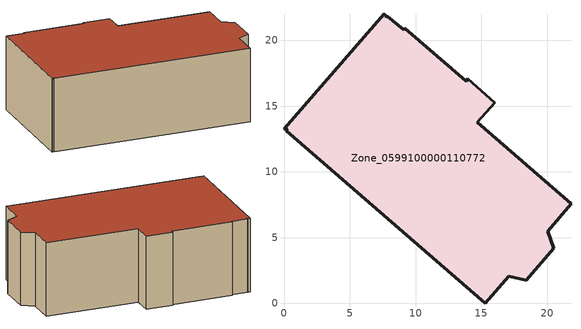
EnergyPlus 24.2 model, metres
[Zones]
Zone_0599100000110772
 floor ground (C_G): 7.83,21.84 9.1,20.79 9.17,20.93 13.83,16.89 13.98,17.06 16.02,15.27 14.7,13.77 21.81,7.57 20.05,5.49 20.5,4.2 18.42,1.77 17.09,2.06 15.3,0 0.17,13.13 0.28,13.24 0.06,13.23 0,13.28 7.6,22.03 7.74,21.91 7.75,21.75 z0
 wall outside (C_F): 15.3,0 17.09,2.06 18.42,1.77 20.5,4.2 20.05,5.49 21.81,7.57 14.7,13.77 16.02,15.27 13.98,17.06 13.83,16.89 9.17,20.93 9.1,20.79 7.83,21.84 7.75,21.75 7.74,21.91 7.6,22.03 0,13.28 0.06,13.23 0.28,13.24 0.17,13.13 15.3,0 z0:7.5
 roof outside (C_R): 9.1,20.79 7.83,21.84 7.75,21.75 7.74,21.91 7.6,22.03 0,13.28 0.06,13.23 0.28,13.24 0.17,13.13 15.3,0 17.09,2.06 18.42,1.77 20.5,4.2 20.05,5.49 21.81,7.57 14.7,13.77 16.02,15.27 13.98,17.06 13.83,16.89 9.17,20.93 z7.5
[BUILDING]
Pand.0599100000110772: North Axis=0; Terrain=City; Loads Convergence Tolerance Value=0.04; Temperature Convergence Tolerance Value=0.4; Solar Distribution=FullExterior; Maximum Number of Warmup Days=25; Minimum Number of Warmup Days=1
[Site:Location]
Rotterdam.The.Hague.AP_ZH_NLD Design_Conditions: Latitude=51.96; Longitude=4.45; Time Zone=1; Elevation=-4.5
[SITE:GROUNDTEMPERATURE:BUILDINGSURFACE]
18, 18, 18, 18, 18, 18, 18, 18, 18, 18, 18, 18
[MATERIAL] Thermal Absorptance=0.9; Solar Absorptance=0.7; Visible Absorptance=0.7
Name | Roughness | Thickness | Conductivity | Density | Specific Heat
G.D.1965 | MediumSmooth | 0.15 | 1 | 540 | 1210
F.D.1965 | Rough | 0.3 | 0.857143 | 1920 | 840
R.D.1965 | MediumRough | 0.2 | 0.08 | 1500 | 1000
[CONSTRUCTION]
C_G: G.D.1965
C_F: F.D.1965
C_R: R.D.1965
[ZONE]
Zone_0599100000110772: Type=1; Multiplier=1; Ceiling Height=Autocalculate; Volume=Autocalculate; Floor Area=autocalculate; Part of Total Floor Area=Yes
[ZONEINFILTRATION:DESIGNFLOWRATE]
Infil_Zone_0599100000110772: Zone or ZoneList or Space or SpaceList=Zone_0599100000110772; Schedule=AlwaysOn; Design Flow Rate Calculation Method=Flow/Area; Flow Rate per Floor Area=0.0042; Constant Term Coefficient=1; Temperature Term Coefficient=0; Velocity Term Coefficient=0; Velocity Squared Term Coefficient=0
[HVACTEMPLATE:ZONE:IDEALLOADSAIRSYSTEM]
Zone_0599100000110772: Maximum Heating Supply Air Temperature=50; Minimum Cooling Supply Air Temperature=13; Maximum Heating Supply Air Humidity Ratio=0.0156; Minimum Cooling Supply Air Humidity Ratio=0.0077; Heating Limit=NoLimit; Cooling Limit=NoLimit; Dehumidification Control Type=ConstantSensibleHeatRatio; Cooling Sensible Heat Ratio=0.7; Dehumidification Setpoint=60; Humidification Control Type=None; Humidification Setpoint=30; Outdoor Air Method=None; Outdoor Air Flow Rate per Person=0.00944; Outdoor Air Flow Rate per Zone Floor Area=0; Outdoor Air Flow Rate per Zone=0; Demand Controlled Ventilation Type=None; Outdoor Air Economizer Type=NoEconomizer; Heat Recovery Type=None; Sensible Heat Recovery Effectiveness=0.7; Latent Heat Recovery Effectiveness=0.65
[ZONECONTROL:THERMOSTAT]
ThermostatControl_Zone_0599100000110772: Zone or ZoneList=Zone_0599100000110772; Control Type Schedule=DualSetpointControlType; Control 1=Thermostat_Zone_0599100000110772; Temperature Difference Between Cutout And Setpoint=0
[THERMOSTATSETPOINT:DUALSETPOINT]
Thermostat_Zone_0599100000110772: Heating Setpoint Temperature Schedule=HeatingSetpoint_Zone_0599100000110772; Cooling Setpoint Temperature Schedule=CoolingSetpoint_Zone_0599100000110772
[SCHEDULE:COMPACT]
HeatingSetpoint_Zone_0599100000110772: Through: 12/31, For: AllDays, Until: 24:00, 21
CoolingSetpoint_Zone_0599100000110772: Through: 12/31, For: AllDays, Until: 24:00, 24
DualSetpointControlType: Through: 12/31, For: AllDays, Until: 24:00, 4
AlwaysOn: Through: 12/31, For: AllDays, Until: 24:00, 1
